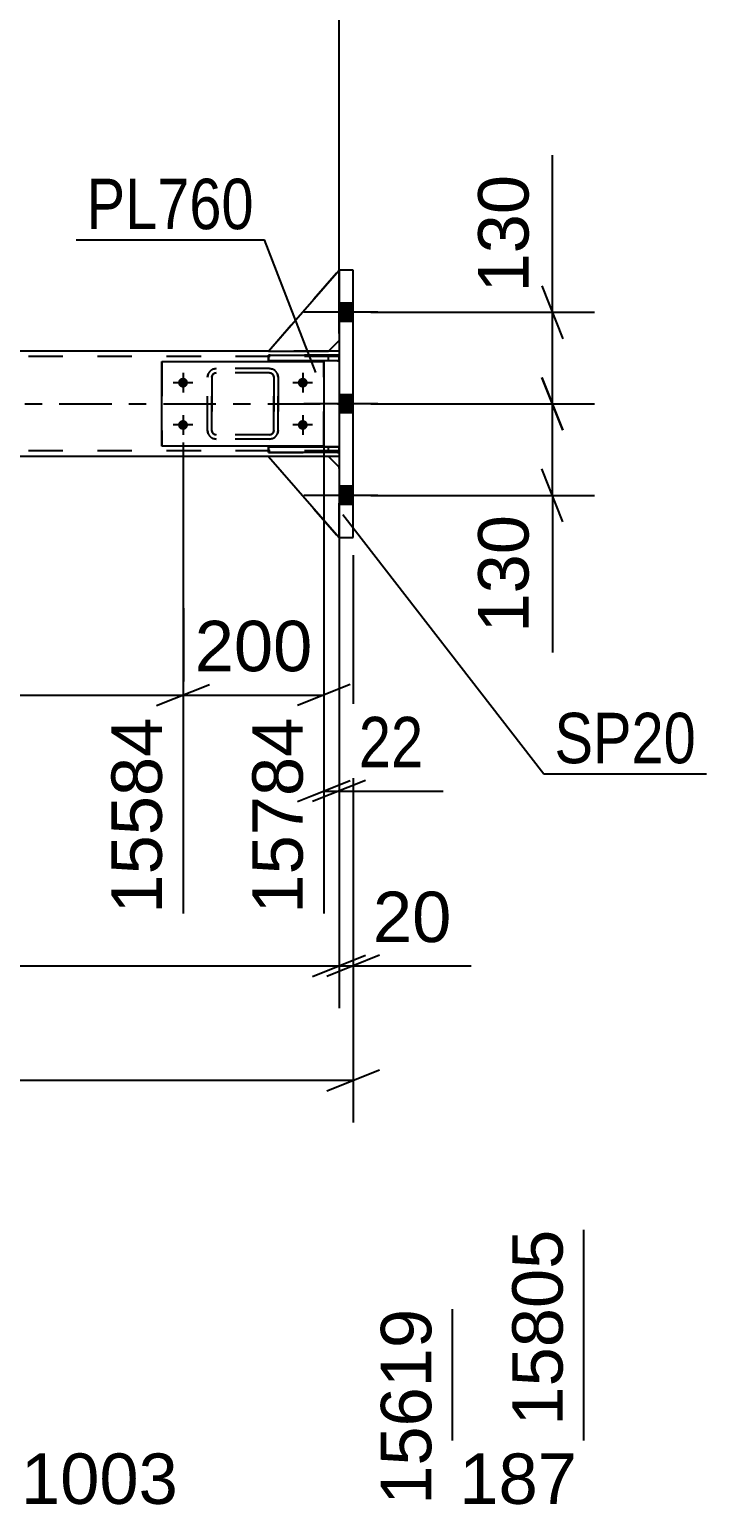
# Model space of a CAD drawing. Header units: millimetres. Extents: x -88 to 753, y -403 to 191.
# Drawn here: x 598.9 to 637.4, y 61 to 144.4 of the extents above; entities that cross this region are included whole.
import ezdxf

# ---------------------------------------------------------------- set-up
doc = ezdxf.new("R2010")
doc.units = ezdxf.units.MM
doc.linetypes.add('DXK_LINE_DOT2', pattern=[3.9198, 1.9599, -1.9599])
doc.linetypes.add('DXK_LINE_DOT3', pattern=[5.9187, 2.979, -0.9799, 0.9799, -0.9799])
doc.styles.add('Arial', font='arial.ttf', dxfattribs={"height": 0.2})
doc.styles.add('Arial Narrow', font='ARIALN.TTF', dxfattribs={"height": 0.2})

# ---------------------------------------------------------------- blocks, each defined once
blk = doc.blocks.new('Part-317404679-1786 - 1690')
at = {"color": 2, "linetype": 'Continuous'}
for p, q in [((617.325, 130.743), (616.525, 130.743)), ((616.525, 130.743), (616.525, 115.543)), ((617.325, 115.543), (617.325, 130.743)), ((616.525, 115.543), (617.325, 115.543))]:
    blk.add_line(p, q, dxfattribs=at)
blk = doc.blocks.new('Part-317404679-1850 - 1690')
at = {"color": 2, "linetype": 'Continuous'}
for p, q in [((606.463, 120.743), (606.463, 125.543)), ((606.463, 125.543), (606.463, 125.543)), ((606.463, 125.543), (615.663, 125.543)), ((615.663, 125.543), (615.663, 120.743)), ((606.463, 120.743), (606.463, 120.743)), ((615.663, 120.743), (606.463, 120.743))]:
    blk.add_line(p, q, dxfattribs=at)
at = {"color": 7, "linetype": 'DXK_LINE_DOT2'}
for p, q in [((606.463, 125.543), (606.463, 120.743)), ((606.463, 125.543), (606.463, 125.543)), ((615.663, 120.743), (615.663, 125.543)), ((606.463, 120.743), (606.463, 120.743))]:
    blk.add_line(p, q, dxfattribs=at)
blk = doc.blocks.new('Bolt-317404679-1859 - 1690')
at = {"linetype": 'Continuous'}
for points in [[(607.383, 124.343), (607.39, 124.401), (607.408, 124.457), (607.437, 124.507), (607.476, 124.551), (607.523, 124.585), (607.577, 124.609), (607.634, 124.621), (607.693, 124.621), (607.75, 124.609), (607.803, 124.585), (607.851, 124.551), (607.89, 124.507), (607.919, 124.457), (607.937, 124.401), (607.943, 124.343), (607.937, 124.285), (607.919, 124.229), (607.89, 124.178), (607.851, 124.135), (607.803, 124.1), (607.75, 124.076), (607.693, 124.064), (607.634, 124.064), (607.577, 124.076), (607.523, 124.1), (607.476, 124.135), (607.437, 124.178), (607.408, 124.229), (607.39, 124.285)], [(614.183, 124.343), (614.19, 124.401), (614.208, 124.457), (614.237, 124.507), (614.276, 124.551), (614.323, 124.585), (614.377, 124.609), (614.434, 124.621), (614.493, 124.621), (614.55, 124.609), (614.603, 124.585), (614.651, 124.551), (614.69, 124.507), (614.719, 124.457), (614.737, 124.401), (614.743, 124.343), (614.737, 124.285), (614.719, 124.229), (614.69, 124.178), (614.651, 124.135), (614.603, 124.1), (614.55, 124.076), (614.493, 124.064), (614.434, 124.064), (614.377, 124.076), (614.323, 124.1), (614.276, 124.135), (614.237, 124.178), (614.208, 124.229), (614.19, 124.285)], [(607.383, 121.943), (607.39, 122.001), (607.408, 122.057), (607.437, 122.107), (607.476, 122.151), (607.523, 122.185), (607.577, 122.209), (607.634, 122.221), (607.693, 122.221), (607.75, 122.209), (607.803, 122.185), (607.851, 122.151), (607.89, 122.107), (607.919, 122.057), (607.937, 122.001), (607.943, 121.943), (607.937, 121.885), (607.919, 121.829), (607.89, 121.778), (607.851, 121.735), (607.803, 121.7), (607.75, 121.676), (607.693, 121.664), (607.634, 121.664), (607.577, 121.676), (607.523, 121.7), (607.476, 121.735), (607.437, 121.778), (607.408, 121.829), (607.39, 121.885)], [(614.183, 121.943), (614.19, 122.001), (614.208, 122.057), (614.237, 122.107), (614.276, 122.151), (614.323, 122.185), (614.377, 122.209), (614.434, 122.221), (614.493, 122.221), (614.55, 122.209), (614.603, 122.185), (614.651, 122.151), (614.69, 122.107), (614.719, 122.057), (614.737, 122.001), (614.743, 121.943), (614.737, 121.885), (614.719, 121.829), (614.69, 121.778), (614.651, 121.735), (614.603, 121.7), (614.55, 121.676), (614.493, 121.664), (614.434, 121.664), (614.377, 121.676), (614.323, 121.7), (614.276, 121.735), (614.237, 121.778), (614.208, 121.829), (614.19, 121.885)]]:
    blk.add_hatch(color=1, dxfattribs=at).paths.add_polyline_path(points)
at = {"color": 1, "linetype": 'Continuous'}
for p, q in [((608.223, 124.343), (607.103, 124.343)), ((607.663, 124.903), (607.663, 123.783)), ((615.023, 124.343), (613.903, 124.343)), ((614.463, 124.903), (614.463, 123.783)), ((608.223, 121.943), (607.103, 121.943)), ((607.663, 122.503), (607.663, 121.383)), ((615.023, 121.943), (613.903, 121.943)), ((614.463, 122.503), (614.463, 121.383))]:
    blk.add_line(p, q, dxfattribs=at)
blk = doc.blocks.new('Part-317404679-1899 - 1690')
at = {"color": 7, "linetype": 'DXK_LINE_DOT2'}
for p, q in [((609.355, 125.106), (609.539, 125.143)), ((609.543, 125.143), (609.36, 125.106)), ((612.583, 125.143), (609.539, 125.143)), ((612.579, 125.143), (612.762, 125.106)), ((612.767, 125.106), (612.583, 125.143)), ((609.059, 124.663), (609.095, 124.846)), ((609.059, 124.663), (609.063, 124.663)), ((609.059, 121.623), (609.059, 124.663)), ((609.1, 124.846), (609.063, 124.663)), ((609.063, 121.623), (609.063, 124.663)), ((609.317, 124.755), (609.299, 124.663)), ((609.303, 124.663), (609.299, 124.663)), ((609.299, 124.663), (609.299, 121.623)), ((609.303, 124.663), (609.322, 124.755)), ((609.303, 121.623), (609.303, 124.663)), ((609.369, 124.832), (609.317, 124.755)), ((609.322, 124.755), (609.374, 124.832)), ((609.355, 125.106), (609.36, 125.106)), ((609.447, 124.884), (609.369, 124.832)), ((609.374, 124.832), (609.451, 124.884)), ((609.539, 124.903), (609.447, 124.884)), ((609.451, 124.884), (609.543, 124.903)), ((612.583, 124.903), (609.539, 124.903)), ((612.671, 124.884), (612.579, 124.903)), ((612.583, 124.903), (612.675, 124.884)), ((612.671, 124.884), (612.675, 124.884)), ((612.748, 124.832), (612.671, 124.884)), ((612.675, 124.884), (612.753, 124.832)), ((612.8, 124.755), (612.748, 124.832)), ((612.753, 124.832), (612.805, 124.755)), ((612.819, 124.663), (612.8, 124.755)), ((612.805, 124.755), (612.823, 124.663)), ((612.823, 124.663), (612.819, 124.663)), ((612.819, 124.663), (612.819, 121.623)), ((612.823, 121.623), (612.823, 124.663)), ((613.022, 124.846), (613.059, 124.663)), ((613.063, 124.663), (613.027, 124.846)), ((613.063, 124.663), (613.059, 124.663)), ((613.059, 124.663), (613.059, 121.623)), ((613.063, 121.623), (613.063, 124.663)), ((609.063, 121.623), (609.059, 121.623)), ((609.095, 121.439), (609.059, 121.623)), ((609.063, 121.623), (609.1, 121.439)), ((609.299, 121.623), (609.303, 121.623)), ((609.299, 121.623), (609.317, 121.531)), ((609.322, 121.531), (609.303, 121.623)), ((609.317, 121.531), (609.369, 121.453)), ((609.374, 121.453), (609.322, 121.531)), ((609.355, 121.179), (609.36, 121.179)), ((609.539, 121.143), (609.355, 121.179)), ((609.36, 121.179), (609.543, 121.143)), ((609.369, 121.453), (609.447, 121.401)), ((609.451, 121.401), (609.374, 121.453)), ((609.447, 121.401), (609.539, 121.383)), ((609.543, 121.383), (609.451, 121.401)), ((612.583, 121.383), (609.539, 121.383)), ((612.583, 121.143), (609.539, 121.143)), ((612.579, 121.383), (612.671, 121.401)), ((612.762, 121.179), (612.579, 121.143)), ((612.675, 121.401), (612.583, 121.383)), ((612.583, 121.143), (612.767, 121.179)), ((612.671, 121.401), (612.748, 121.453)), ((612.671, 121.401), (612.675, 121.401)), ((612.753, 121.453), (612.675, 121.401)), ((612.748, 121.453), (612.8, 121.531)), ((612.805, 121.531), (612.753, 121.453)), ((612.8, 121.531), (612.819, 121.623)), ((612.823, 121.623), (612.805, 121.531)), ((612.819, 121.623), (612.823, 121.623)), ((613.059, 121.623), (613.022, 121.439)), ((613.027, 121.439), (613.063, 121.623)), ((613.059, 121.623), (613.063, 121.623))]:
    blk.add_line(p, q, dxfattribs=at)
at = {"color": 7, "linetype": 'DXK_LINE_DOT3'}
blk.add_line((611.067, 123.143), (611.056, 123.143), dxfattribs=at)
at = {"color": 7, "linetype": 'DXK_LINE_DOT2'}
for centre, start, end in [((609.539, 124.663), 112.5, 157.5), ((609.543, 124.663), 112.5, 157.5), ((612.579, 124.663), 22.5, 67.5), ((612.583, 124.663), 22.5, 67.5), ((609.539, 121.623), 202.5, 247.5), ((609.543, 121.623), 202.5, 247.5), ((612.579, 121.623), 292.5, 337.5), ((612.583, 121.623), 292.5, 337.5)]:
    blk.add_arc(centre, 0.48, start, end, dxfattribs=at)
blk = doc.blocks.new('Part-317404679-1950 - 1690')
at = {"color": 2, "linetype": 'Continuous'}
for p, q in [((612.526, 126.143), (584.267, 126.143)), ((616.525, 126.143), (615.926, 126.143)), ((612.525, 120.143), (38.36, 120.143)), ((616.525, 120.143), (615.925, 120.143))]:
    blk.add_line(p, q, dxfattribs=at)
at = {"color": 7, "linetype": 'DXK_LINE_DOT2'}
for p, q in [((615.926, 126.143), (612.526, 126.143)), ((616.525, 126.143), (616.525, 120.143)), ((616.525, 125.823), (38.36, 125.823)), ((616.525, 120.463), (38.36, 120.463)), ((615.925, 120.143), (612.525, 120.143))]:
    blk.add_line(p, q, dxfattribs=at)
at = {"color": 7, "linetype": 'DXK_LINE_DOT3'}
blk.add_line((38.36, 123.143), (616.525, 123.143), dxfattribs=at)
blk = doc.blocks.new('Bolt-317404679-1991 - 1690')
at = {"linetype": 'Continuous'}
for points in [[(617.325, 127.823), (617.325, 128.863), (616.525, 128.863), (616.525, 127.823)], [(617.325, 127.823), (617.325, 128.863), (616.525, 128.863), (616.525, 127.823)], [(617.325, 127.823), (617.325, 128.863), (616.525, 128.863), (616.525, 127.823)], [(617.325, 122.623), (617.325, 123.663), (616.525, 123.663), (616.525, 122.623)], [(617.325, 122.623), (617.325, 123.663), (616.525, 123.663), (616.525, 122.623)], [(617.325, 117.423), (617.325, 118.463), (616.525, 118.463), (616.525, 117.423)], [(617.325, 117.423), (617.325, 118.463), (616.525, 118.463), (616.525, 117.423)], [(617.325, 117.423), (617.325, 118.463), (616.525, 118.463), (616.525, 117.423)]]:
    blk.add_hatch(color=1, dxfattribs=at).paths.add_polyline_path(points)
at = {"color": 1, "linetype": 'Continuous'}
for p, q in [((617.325, 128.863), (616.525, 128.863)), ((617.325, 128.863), (616.525, 128.863)), ((617.325, 128.863), (616.525, 128.863)), ((618.725, 128.343), (614.525, 128.343)), ((618.725, 128.343), (614.525, 128.343)), ((618.725, 128.343), (614.525, 128.343)), ((617.325, 127.823), (616.525, 127.823)), ((617.325, 127.823), (616.525, 127.823)), ((617.325, 127.823), (616.525, 127.823)), ((617.325, 123.663), (616.525, 123.663)), ((617.325, 123.663), (616.525, 123.663)), ((618.725, 123.143), (614.525, 123.143)), ((618.725, 123.143), (614.525, 123.143)), ((617.325, 122.623), (616.525, 122.623)), ((617.325, 122.623), (616.525, 122.623)), ((617.325, 118.463), (616.525, 118.463)), ((617.325, 118.463), (616.525, 118.463)), ((617.325, 118.463), (616.525, 118.463)), ((618.725, 117.943), (614.525, 117.943)), ((618.725, 117.943), (614.525, 117.943)), ((618.725, 117.943), (614.525, 117.943)), ((617.325, 117.423), (616.525, 117.423)), ((617.325, 117.423), (616.525, 117.423)), ((617.325, 117.423), (616.525, 117.423))]:
    blk.add_line(p, q, dxfattribs=at)
blk = doc.blocks.new('Part-317404679-2033 - 1690')
at = {"color": 2, "linetype": 'Continuous'}
for p, q in [((612.525, 126.143), (616.525, 130.743)), ((612.525, 126.143), (615.925, 126.143)), ((616.525, 126.743), (615.925, 126.143))]:
    blk.add_line(p, q, dxfattribs=at)
at = {"color": 7, "linetype": 'DXK_LINE_DOT2'}
blk.add_line((616.525, 130.743), (616.525, 126.743), dxfattribs=at)
blk = doc.blocks.new('Part-317404679-2034 - 1690')
at = {"color": 7, "linetype": 'DXK_LINE_DOT2'}
for p, q in [((612.525, 126.143), (616.525, 130.743)), ((616.525, 130.743), (616.525, 126.743)), ((615.925, 126.143), (612.525, 126.143)), ((616.525, 126.743), (615.925, 126.143))]:
    blk.add_line(p, q, dxfattribs=at)
blk = doc.blocks.new('Part-317404679-2035 - 1690')
at = {"color": 2, "linetype": 'Continuous'}
for p, q in [((612.525, 120.383), (612.525, 120.703)), ((612.525, 120.703), (616.525, 120.703)), ((616.525, 120.383), (612.525, 120.383)), ((616.525, 120.383), (616.525, 120.703))]:
    blk.add_line(p, q, dxfattribs=at)
at = {"color": 7, "linetype": 'DXK_LINE_DOT2'}
for p, q in [((615.925, 120.383), (615.925, 120.703)), ((616.525, 120.703), (616.525, 120.383))]:
    blk.add_line(p, q, dxfattribs=at)
blk = doc.blocks.new('Part-317404679-2036 - 1690')
at = {"color": 2, "linetype": 'Continuous'}
for p, q in [((612.525, 125.582), (612.525, 125.902)), ((612.525, 125.902), (616.525, 125.902)), ((616.525, 125.582), (612.525, 125.582)), ((616.525, 125.582), (616.525, 125.902))]:
    blk.add_line(p, q, dxfattribs=at)
at = {"color": 7, "linetype": 'DXK_LINE_DOT2'}
for p, q in [((615.925, 125.582), (615.925, 125.902)), ((616.525, 125.902), (616.525, 125.582))]:
    blk.add_line(p, q, dxfattribs=at)
blk = doc.blocks.new('Part-317404679-2037 - 1690')
at = {"color": 7, "linetype": 'DXK_LINE_DOT2'}
for p, q in [((616.525, 120.703), (612.525, 120.703)), ((612.525, 120.703), (612.525, 120.383)), ((612.525, 120.383), (616.525, 120.383)), ((615.925, 120.383), (615.925, 120.703)), ((616.525, 120.383), (616.525, 120.703)), ((616.525, 120.703), (616.525, 120.383))]:
    blk.add_line(p, q, dxfattribs=at)
blk = doc.blocks.new('Part-317404679-2038 - 1690')
at = {"color": 7, "linetype": 'DXK_LINE_DOT2'}
for p, q in [((616.525, 125.902), (612.525, 125.902)), ((612.525, 125.902), (612.525, 125.582)), ((612.525, 125.582), (616.525, 125.582)), ((615.925, 125.582), (615.925, 125.902)), ((616.525, 125.582), (616.525, 125.902)), ((616.525, 125.902), (616.525, 125.582))]:
    blk.add_line(p, q, dxfattribs=at)
blk = doc.blocks.new('Part-317404679-2045 - 1690')
at = {"color": 2, "linetype": 'Continuous'}
for p, q in [((615.925, 120.143), (612.525, 120.143)), ((612.525, 120.143), (616.525, 115.543)), ((615.925, 120.143), (616.525, 119.543))]:
    blk.add_line(p, q, dxfattribs=at)
at = {"color": 7, "linetype": 'DXK_LINE_DOT2'}
blk.add_line((616.525, 119.543), (616.525, 115.543), dxfattribs=at)
blk = doc.blocks.new('Part-317404679-2046 - 1690')
at = {"color": 7, "linetype": 'DXK_LINE_DOT2'}
for p, q in [((615.925, 120.143), (612.525, 120.143)), ((612.525, 120.143), (616.525, 115.543)), ((616.525, 119.543), (615.925, 120.143)), ((616.525, 115.543), (616.525, 119.543))]:
    blk.add_line(p, q, dxfattribs=at)
blk = doc.blocks.new('StraightDimension-317404679-3543 - 2929')
at = {"color": 7, "linetype": 'Continuous'}
for p, q in [((582.857, 16.332), (582.857, 71.711)), ((622.963, 16.332), (622.963, 71.711)), ((584.357, 59.893), (581.357, 58.693)), ((582.857, 59.293), (622.963, 59.293)), ((621.463, 58.693), (624.463, 59.893))]:
    blk.add_line(p, q, dxfattribs=at)
at = {"color": 0}
blk.add_wipeout([(607.957, 60.043), (607.957, 64.243), (597.863, 64.243), (597.863, 60.043)], dxfattribs=at)
at = {"color": 3, "style": 'Arial'}
blk.add_text('1003', height=2.8652, dxfattribs=at).set_placement((598.463, 60.643))
at = {"color": 0, "linetype": 'Continuous'}
blk.add_wipeout([(622.363, 72.311), (618.163, 72.311), (618.163, 59.993), (622.363, 59.993)], dxfattribs=at)
at = {"color": 3, "linetype": 'Continuous', "style": 'Arial'}
blk.add_text('15619', height=2.8652, rotation=90.00021, dxfattribs=at).set_placement((621.763, 60.593))
blk = doc.blocks.new('StraightDimension-317404679-3542 - 2929')
at = {"color": 7, "linetype": 'Continuous'}
for p, q in [((630.426, 4), (630.426, 76.211)), ((622.963, 16.332), (622.963, 71.711)), ((621.463, 58.693), (624.463, 59.893)), ((622.963, 59.293), (630.426, 59.293)), ((631.926, 59.893), (628.926, 58.693))]:
    blk.add_line(p, q, dxfattribs=at)
at = {"color": 0}
blk.add_wipeout([(630.63, 60.043), (630.63, 64.243), (622.759, 64.243), (622.759, 60.043)], dxfattribs=at)
at = {"color": 3, "style": 'Arial'}
blk.add_text('187', height=2.8652, dxfattribs=at).set_placement((623.359, 60.643))
at = {"color": 0, "linetype": 'Continuous'}
blk.add_wipeout([(629.826, 76.811), (625.626, 76.811), (625.626, 64.493), (629.826, 64.493)], dxfattribs=at)
at = {"color": 3, "linetype": 'Continuous', "style": 'Arial'}
blk.add_text('15805', height=2.8652, rotation=90.00021, dxfattribs=at).set_placement((629.226, 65.093))
blk = doc.blocks.new('StraightDimension-317404679-13816 - 1690')
at = {"color": 7, "linetype": 'Continuous'}
for p, q in [((615.663, 121.299), (615.663, 94.182)), ((607.663, 120.943), (607.663, 94.182)), ((606.163, 106), (609.163, 107.2)), ((617.163, 107.2), (614.163, 106)), ((607.663, 106.6), (615.663, 106.6))]:
    blk.add_line(p, q, dxfattribs=at)
at = {"color": 0}
blk.add_wipeout([(615.599, 107.35), (615.599, 111.55), (607.728, 111.55), (607.728, 107.35)], dxfattribs=at)
at = {"color": 0, "linetype": 'Continuous'}
blk.add_wipeout([(615.063, 105.9), (610.863, 105.9), (610.863, 93.582), (615.063, 93.582)], dxfattribs=at)
at = {"color": 3, "style": 'Arial'}
blk.add_text('200', height=2.8652, dxfattribs=at).set_placement((608.328, 107.95))
at = {"color": 3, "linetype": 'Continuous', "style": 'Arial'}
blk.add_text('15784', height=2.8652, rotation=90.00021, dxfattribs=at).set_placement((614.463, 94.182))
blk = doc.blocks.new('StraightDimension-317404679-2608 - 1690')
at = {"color": 7, "linetype": 'Continuous'}
for p, q in [((628.039, 124.643), (629.239, 121.643)), ((618.325, 123.143), (631.039, 123.143)), ((628.639, 117.943), (628.639, 123.143)), ((629.239, 116.443), (628.039, 119.443)), ((618.325, 117.943), (631.039, 117.943)), ((628.639, 117.943), (628.639, 109.022)), ((628.639, 117.943), (628.639, 109.022))]:
    blk.add_line(p, q, dxfattribs=at)
at = {"color": 0}
blk.add_wipeout([(627.889, 117.418), (623.689, 117.418), (623.689, 109.547), (627.889, 109.547)], dxfattribs=at)
at = {"color": 3, "style": 'Arial'}
blk.add_text('130', height=2.8652, rotation=90.00021, dxfattribs=at).set_placement((627.289, 110.147))
blk = doc.blocks.new('StraightDimension-317404679-2515 - 1690')
at = {"color": 7, "linetype": 'Continuous'}
for p, q in [((617.325, 114.543), (617.325, 82.308)), ((615.825, 84.108), (618.825, 85.308)), ((0.16, 84.708), (617.325, 84.708))]:
    blk.add_line(p, q, dxfattribs=at)
blk = doc.blocks.new('StraightDimension-317404679-2569 - 1690')
at = {"color": 7, "linetype": 'Continuous'}
for p, q in [((616.525, 114.543), (616.525, 88.811)), ((615.025, 90.611), (618.025, 91.811)), ((0.96, 91.211), (616.525, 91.211))]:
    blk.add_line(p, q, dxfattribs=at)
blk = doc.blocks.new('StraightDimension-317404679-2591 - 1690')
at = {"color": 7, "linetype": 'Continuous'}
for p, q in [((616.525, 114.543), (616.525, 88.811)), ((617.325, 114.543), (617.325, 88.811)), ((615.025, 90.611), (618.025, 91.811)), ((618.825, 91.811), (615.825, 90.611)), ((616.525, 91.211), (617.325, 91.211)), ((617.325, 91.211), (624.023, 91.211)), ((617.325, 91.211), (624.023, 91.211))]:
    blk.add_line(p, q, dxfattribs=at)
at = {"color": 0}
blk.add_wipeout([(623.498, 91.961), (623.498, 96.161), (617.85, 96.161), (617.85, 91.961)], dxfattribs=at)
at = {"color": 3, "style": 'Arial'}
blk.add_text('20', height=2.8652, dxfattribs=at).set_placement((618.45, 92.561))
blk = doc.blocks.new('StraightDimension-317404679-2616 - 1690')
at = {"color": 7, "linetype": 'Continuous'}
for p, q in [((628.639, 128.343), (628.639, 137.264)), ((628.639, 128.343), (628.639, 137.264)), ((628.039, 129.843), (629.239, 126.843)), ((618.325, 128.343), (631.039, 128.343)), ((628.639, 123.143), (628.639, 128.343)), ((629.239, 121.643), (628.039, 124.643)), ((618.325, 123.143), (631.039, 123.143))]:
    blk.add_line(p, q, dxfattribs=at)
at = {"color": 0}
blk.add_wipeout([(627.889, 136.739), (623.689, 136.739), (623.689, 128.868), (627.889, 128.868)], dxfattribs=at)
at = {"color": 3, "style": 'Arial'}
blk.add_text('130', height=2.8652, rotation=90.00021, dxfattribs=at).set_placement((627.289, 129.468))
blk = doc.blocks.new('StraightDimension-317404679-7089 - 1690')
at = {"color": 7, "linetype": 'Continuous'}
for p, q in [((584.267, 128.157), (584.267, 176.389)), ((616.525, 127.143), (616.525, 159.289)), ((585.767, 147.471), (582.767, 146.271)), ((584.267, 146.871), (616.525, 146.871)), ((615.025, 146.271), (618.025, 147.471))]:
    blk.add_line(p, q, dxfattribs=at)
at = {"color": 0}
blk.add_wipeout([(604.331, 147.621), (604.331, 151.821), (596.461, 151.821), (596.461, 147.621)], dxfattribs=at)
at = {"color": 3, "style": 'Arial'}
blk.add_text('806', height=2.8652, dxfattribs=at).set_placement((597.061, 148.221))
at = {"color": 0, "linetype": 'Continuous'}
blk.add_wipeout([(615.925, 159.889), (611.725, 159.889), (611.725, 147.571), (615.925, 147.571)], dxfattribs=at)
at = {"color": 3, "linetype": 'Continuous', "style": 'Arial'}
blk.add_text('15805', height=2.8652, rotation=90.00021, dxfattribs=at).set_placement((615.325, 148.171))
blk = doc.blocks.new('StraightDimension-317404679-13817 - 1690')
at = {"color": 7, "linetype": 'Continuous'}
for p, q in [((575.557, 120.943), (575.557, 94.182)), ((607.663, 120.943), (607.663, 94.182)), ((577.057, 107.2), (574.057, 106)), ((606.163, 106), (609.163, 107.2)), ((575.557, 106.6), (607.663, 106.6))]:
    blk.add_line(p, q, dxfattribs=at)
at = {"color": 0}
blk.add_wipeout([(595.546, 107.35), (595.546, 111.55), (587.675, 111.55), (587.675, 107.35)], dxfattribs=at)
at = {"color": 3, "style": 'Arial'}
blk.add_text('803', height=2.8652, dxfattribs=at).set_placement((588.275, 107.95))
at = {"color": 0, "linetype": 'Continuous'}
blk.add_wipeout([(607.063, 105.9), (602.863, 105.9), (602.863, 93.582), (607.063, 93.582)], dxfattribs=at)
at = {"color": 3, "linetype": 'Continuous', "style": 'Arial'}
blk.add_text('15584', height=2.8652, rotation=90.00021, dxfattribs=at).set_placement((606.463, 94.182))
blk = doc.blocks.new('StraightDimension-317404679-14656 - 1690')
at = {"color": 7, "linetype": 'Continuous'}
for p, q in [((615.663, 120.268), (615.663, 98.743)), ((616.525, 119.703), (616.525, 98.743)), ((614.163, 100.543), (617.163, 101.743)), ((618.025, 101.743), (615.025, 100.543)), ((615.663, 101.143), (616.525, 101.143)), ((616.525, 101.143), (622.432, 101.143)), ((616.525, 101.143), (622.432, 101.143))]:
    blk.add_line(p, q, dxfattribs=at)
at = {"color": 0}
blk.add_wipeout([(621.907, 101.893), (621.907, 106.093), (617.05, 106.093), (617.05, 101.893)], dxfattribs=at)
at = {"color": 3, "style": 'Arial Narrow'}
blk.add_text('22', height=2.8633, dxfattribs=at).set_placement((617.65, 102.493))
blk = doc.blocks.new('Mark-317404679-1846 - 1690')
at = {"color": 30, "linetype": 'Continuous'}
for p in [(601.587, 132.467), (615.203, 124.929)]:
    blk.add_line(p, (612.291, 132.467), dxfattribs=at)
at = {"color": 0}
blk.add_wipeout([(611.691, 133.067), (611.691, 136.067), (602.187, 136.067), (602.187, 133.067)], dxfattribs=at)
blk.add_wipeout([(611.691, 133.067), (611.691, 136.067), (602.187, 136.067), (602.187, 133.067)], dxfattribs=at)
at = {"color": 3, "style": 'Arial Narrow'}
blk.add_text('PL760', height=2.8633, dxfattribs=at).set_placement((602.187, 133.067))
blk = doc.blocks.new('Mark-317404679-1782 - 1690')
at = {"color": 30, "linetype": 'Continuous'}
for p, q in [((616.746, 116.846), (628.162, 102.124)), ((628.162, 102.124), (637.401, 102.124))]:
    blk.add_line(p, q, dxfattribs=at)
at = {"color": 0}
blk.add_wipeout([(636.801, 102.724), (636.801, 105.724), (628.762, 105.724), (628.762, 102.724)], dxfattribs=at)
blk.add_wipeout([(636.801, 102.724), (636.801, 105.724), (628.762, 105.724), (628.762, 102.724)], dxfattribs=at)
at = {"color": 3, "style": 'Arial Narrow'}
blk.add_text('SP20', height=2.8633, dxfattribs=at).set_placement((628.762, 102.724))

msp = doc.modelspace()

# ---------------------------------------------------------------- block references
for name in ['Part-317404679-2033 - 1690', 'Part-317404679-2034 - 1690', 'Part-317404679-1786 - 1690', 'Bolt-317404679-1991 - 1690', 'Part-317404679-1950 - 1690', 'Part-317404679-1850 - 1690', 'Part-317404679-1899 - 1690', 'Part-317404679-2036 - 1690', 'Part-317404679-2038 - 1690', 'Bolt-317404679-1859 - 1690', 'Part-317404679-2035 - 1690', 'Part-317404679-2037 - 1690', 'Part-317404679-2045 - 1690', 'Part-317404679-2046 - 1690', 'StraightDimension-317404679-3543 - 2929']:
    msp.add_blockref(name, (0, 0))

# ---------------------------------------------------------------- next in the draw order: block references
for name in ['StraightDimension-317404679-2608 - 1690', 'StraightDimension-317404679-13816 - 1690', 'StraightDimension-317404679-3542 - 2929']:
    msp.add_blockref(name, (0, 0))

# ---------------------------------------------------------------- next in the draw order: block references
for name in ['StraightDimension-317404679-2616 - 1690', 'StraightDimension-317404679-2515 - 1690']:
    msp.add_blockref(name, (0, 0))

# ---------------------------------------------------------------- next in the draw order: block references
for name in ['StraightDimension-317404679-7089 - 1690', 'StraightDimension-317404679-2569 - 1690']:
    msp.add_blockref(name, (0, 0))

# ---------------------------------------------------------------- next in the draw order: block references
for name in ['Mark-317404679-1846 - 1690', 'StraightDimension-317404679-13817 - 1690', 'StraightDimension-317404679-2591 - 1690']:
    msp.add_blockref(name, (0, 0))

# ---------------------------------------------------------------- next in the draw order: block references
msp.add_blockref('StraightDimension-317404679-14656 - 1690', (0, 0))

# ---------------------------------------------------------------- next in the draw order: block references
msp.add_blockref('Mark-317404679-1782 - 1690', (0, 0))

doc.saveas('drawing.dxf')
